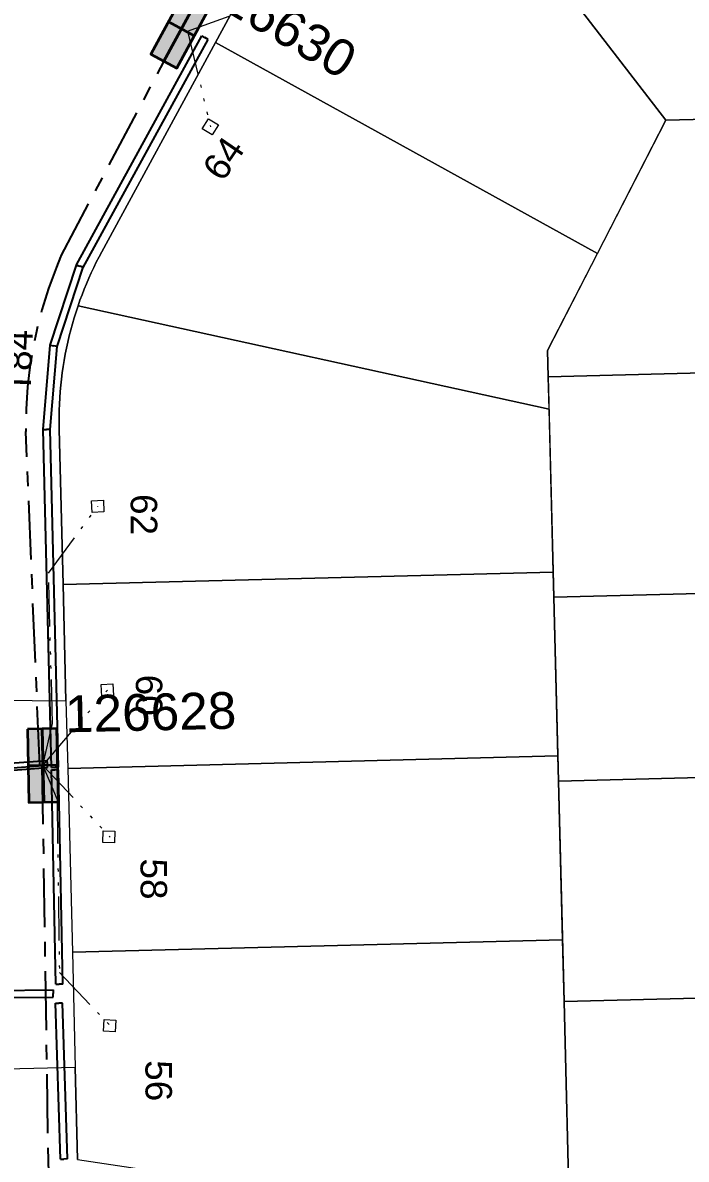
# Model space of a CAD drawing. Header units: metres. Extents: x 293418 to 294566, y 6233478 to 6234177.
# Drawn here: x 293831.4 to 293876.5, y 6233527.3 to 6233604.6 of the extents above; entities that cross this region are included whole.
import ezdxf
from ezdxf.enums import TextEntityAlignment as Align

# ---------------------------------------------------------------- set-up
doc = ezdxf.new("R2010")
doc.units = ezdxf.units.M
doc.linetypes.add('Cable Exist UG', pattern=[7, 4, -1, 1, -1])
doc.linetypes.add('PHANTOMX2', pattern=[6.6, 3, -0.75, 0.2, -0.75, 0.2, -0.75, 0.2, -0.75])
doc.layers.get('0').update_dxf_attribs({"color": 6})
for name, color, linetype, lineweight in [('_User_LV_Exist', 5, 'Continuous', 35), ('Cadastre Land Parcels_SP_EXT', 118, 'Continuous', 15), ('Cadastre Roads_SP_EXT', 218, 'Continuous', 15), ('Mains_LV_EXT', 163, 'Continuous', 25), ('Services_SP_EXT', 42, 'PHANTOMX2', 20)]:
    doc.layers.add(name, color=color, linetype=linetype, lineweight=lineweight)
doc.layers.add('Duct_SP_EXT', color=30, linetype='Continuous')
doc.layers.add('SupportsUG_SP_LV_EXT', color=7, linetype='Continuous')
doc.layers.add('Features_HIDE', color=1, linetype='Continuous', plot=False)
doc.styles.add('iecARIAL', font='arial.ttf', dxfattribs={"height": 2})
doc.styles.get("Standard").update_dxf_attribs({"font": 'arial.ttf'})

# ---------------------------------------------------------------- blocks, each defined once
blk = doc.blocks.new('CCP_EXT')
at = {"flags": 9}
for tag, p in [('USAGE', (0, -1.2)), ('LEGEND', (0, -1.4)), ('LIFE_SUPPORT', (0, -1.6)), ('STATE', (0, -1.8)), ('NOTES', (0, -2))]:
    blk.add_attdef(tag, text='', height=0.2, dxfattribs=at).set_placement(p, align=Align.MIDDLE_LEFT)
blk.add_wipeout([(0, 0.566), (0.566, 0), (0, -0.566), (-0.566, 0)])
blk.add_lwpolyline([(-0.566, 0), (0, 0.566), (0.566, 0), (0, -0.566), (-0.566, 0)])
at = {"flags": 1}
blk.add_attdef('Z', (0, 0), '', height=0.2, dxfattribs=at)
at = {"flags": 9}
for tag, p in [('CCP_TYPE', (0, 0)), ('OPERATING_VOLTAGE', (0, -0.6)), ('ORIENTATION', (0, -0.8)), ('CONSTRUCTED_VOLTAGE', (0, -0.2)), ('NO_PHASES', (0, -0.4)), ('OWNED_BY', (0, -1))]:
    blk.add_attdef(tag, text='', height=0.2, dxfattribs=at).set_placement(p, align=Align.MIDDLE_LEFT)
blk = doc.blocks.new('PILLAR_EXT')
blk.add_hatch(color=256).paths.add_polyline_path([(-2.5, 1), (-2.5, -1), (2.5, -1), (2.5, 1)])
for p, q in [((0, 1), (0, -1)), ((-2.5, 0), (2.5, 0))]:
    blk.add_line(p, q)
at = {"ltscale": 10}
blk.add_line((2.5, 0), (-2.5, 0), dxfattribs=at)
blk.add_lwpolyline([(-2.5, -1), (-1.25, -1), (1.25, -1), (2.5, -1), (2.5, 1), (-2.5, 1)], close=True)
at = {"width": 0.9, "flags": 8}
blk.add_attdef('ASSET_NUM', text='', height=2, rotation=90, dxfattribs=at).set_placement((-2, 4), align=Align.MIDDLE_LEFT)
for tag, p, flags in [('OWNED_BY', (0, -0.2), 9), ('STATE', (0, -0.4), 9), ('SUPPORT_TYPE', (0, -0.6), 9), ('USAGE', (0, -0.8), 9), ('LEGEND', (0, -1), 9), ('LOCATION', (0, -1.2), 9), ('NOTES', (0, -1.4), 9), ('PARENT', (0, -1.6), 9), ('STREETNAME', (0, -1.8), 9), ('SUBURB', (0, -2), 1)]:
    blk.add_attdef(tag, p, '', height=0.2, dxfattribs=dict(flags=flags))

msp = doc.modelspace()

# ---------------------------------------------------------------- linework, layer by layer
at = {"layer": 'Cadastre Land Parcels_SP_EXT', "linetype": 'Continuous'}
for points in [[(293875.1, 6233597.924), (293855.452, 6233623.431), (293844.469, 6233603.203), (293870.45, 6233588.863), (293875.1, 6233597.924)], [(293867.106, 6233580.478), (293867.062, 6233582.261), (293870.45, 6233588.863), (293844.469, 6233603.203), (293836.744, 6233588.977), (293836.555, 6233588.622), (293836.372, 6233588.264), (293836.194, 6233587.902), (293836.023, 6233587.538), (293835.859, 6233587.171), (293835.7, 6233586.801), (293835.547, 6233586.429), (293835.401, 6233586.054), (293835.261, 6233585.676), (293835.128, 6233585.297), (293867.162, 6233578.283), (293867.106, 6233580.478)], [(293900.439, 6233581.322), (293900.004, 6233598.555), (293883.508, 6233598.138), (293875.1, 6233597.924), (293867.062, 6233582.261), (293867.106, 6233580.478), (293900.439, 6233581.322)], [(293867.443, 6233567.185), (293867.162, 6233578.283), (293835.128, 6233585.297), (293834.994, 6233584.892), (293834.867, 6233584.485), (293834.746, 6233584.077), (293834.634, 6233583.665), (293834.528, 6233583.253), (293834.431, 6233582.838), (293834.339, 6233582.422), (293834.257, 6233582.004), (293834.18, 6233581.585), (293834.112, 6233581.164), (293834.051, 6233580.742), (293833.998, 6233580.319), (293833.951, 6233579.896), (293833.913, 6233579.472), (293833.882, 6233579.047), (293833.859, 6233578.621), (293833.843, 6233578.195), (293833.835, 6233577.77), (293833.835, 6233577.343), (293833.842, 6233576.917), (293834.109, 6233566.345), (293867.443, 6233567.185)], [(293900.819, 6233566.325), (293900.439, 6233581.322), (293867.106, 6233580.478), (293867.485, 6233565.481), (293900.819, 6233566.325)], [(293867.759, 6233554.688), (293867.485, 6233565.481), (293867.443, 6233567.185), (293834.109, 6233566.345), (293834.309, 6233558.439), (293834.425, 6233553.847), (293867.759, 6233554.688)], [(293901.136, 6233553.828), (293900.819, 6233566.325), (293867.485, 6233565.481), (293867.802, 6233552.984), (293901.136, 6233553.828)], [(293868.075, 6233542.191), (293867.802, 6233552.984), (293867.759, 6233554.688), (293834.425, 6233553.847), (293834.742, 6233541.35), (293868.075, 6233542.191)], [(293901.515, 6233538.83), (293901.136, 6233553.828), (293867.802, 6233552.984), (293868.182, 6233537.987), (293901.515, 6233538.83)], [(293868.182, 6233537.987), (293868.075, 6233542.191), (293834.742, 6233541.35), (293834.939, 6233533.513), (293835.096, 6233527.252), (293849.741, 6233525.052), (293862.296, 6233523.165), (293868.581, 6233522.22), (293868.182, 6233537.987)], [(293901.515, 6233538.83), (293868.182, 6233537.987), (293868.581, 6233522.22), (293874.834, 6233521.841), (293887.358, 6233521.082), (293901.987, 6233520.195), (293901.515, 6233538.83)]]:
    msp.add_lwpolyline(points, close=True, dxfattribs=at)
msp.add_lwpolyline([(293855.452, 6233623.431), (293875.1, 6233597.924), (293883.508, 6233598.138)], dxfattribs=at)
at = {"layer": 'Cadastre Roads_SP_EXT', "linetype": 'Continuous'}
msp.add_lwpolyline([(293835.096, 6233527.252), (293834.939, 6233533.513), (293818.942, 6233533.122), (293819.1, 6233526.848)], dxfattribs=at)
at = {"layer": 'Duct_SP_EXT'}
for p, q in [((293843.549, 6233603.653), (293843.759, 6233603.538)), ((293843.97, 6233603.423), (293843.759, 6233603.538)), ((293833.243, 6233582.623), (293835.021, 6233588.076)), ((293833.717, 6233582.527), (293835.478, 6233587.928)), ((293835.021, 6233588.076), (293835.028, 6233588.098)), ((293835.021, 6233588.076), (293835.249, 6233588.002)), ((293835.028, 6233588.098), (293835.249, 6233588.002)), ((293835.478, 6233587.928), (293835.249, 6233588.002)), ((293835.471, 6233587.906), (293835.249, 6233588.002)), ((293835.478, 6233587.928), (293835.471, 6233587.906)), ((293832.75, 6233576.896), (293833.243, 6233582.623)), ((293833.23, 6233576.881), (293833.717, 6233582.527)), ((293833.243, 6233582.623), (293833.48, 6233582.575)), ((293833.717, 6233582.527), (293833.48, 6233582.575)), ((293832.75, 6233576.882), (293832.75, 6233576.896)), ((293832.75, 6233576.896), (293832.99, 6233576.888)), ((293832.75, 6233576.882), (293832.99, 6233576.888)), ((293833.325, 6233553.91), (293832.75, 6233576.882)), ((293833.23, 6233576.894), (293832.99, 6233576.888)), ((293833.23, 6233576.881), (293832.99, 6233576.888)), ((293833.805, 6233553.922), (293833.23, 6233576.894)), ((293833.23, 6233576.894), (293833.23, 6233576.881)), ((293814.85, 6233553.052), (293833.012, 6233554.374)), ((293814.885, 6233552.574), (293833.047, 6233553.896)), ((293833.012, 6233554.374), (293833.03, 6233554.135)), ((293833.047, 6233553.896), (293833.03, 6233554.135)), ((293833.313, 6233553.74), (293833.553, 6233553.745)), ((293833.612, 6233539.16), (293833.313, 6233553.74)), ((293833.325, 6233553.91), (293833.565, 6233553.916)), ((293833.793, 6233553.75), (293833.553, 6233553.745)), ((293833.805, 6233553.922), (293833.565, 6233553.916)), ((293834.092, 6233539.17), (293833.793, 6233553.75)), ((293833.612, 6233539.16), (293833.852, 6233539.165)), ((293834.092, 6233539.17), (293833.852, 6233539.165)), ((293816.759, 6233538.636), (293833.441, 6233538.777)), ((293816.763, 6233538.156), (293833.445, 6233538.297)), ((293833.441, 6233538.777), (293833.443, 6233538.537)), ((293833.445, 6233538.297), (293833.443, 6233538.537)), ((293833.591, 6233537.871), (293833.831, 6233537.879)), ((293833.927, 6233527.272), (293833.591, 6233537.871)), ((293834.071, 6233537.886), (293833.831, 6233537.879)), ((293834.407, 6233527.288), (293834.071, 6233537.886)), ((293833.927, 6233527.272), (293834.167, 6233527.28)), ((293834.407, 6233527.288), (293834.167, 6233527.28))]:
    msp.add_line(p, q, dxfattribs=at)
at = {"layer": 'Mains_LV_EXT', "linetype": 'Cable Exist UG'}
msp.add_lwpolyline([(293789.697, 6233540.958), (293792.822, 6233540.818), (293792.822, 6233540.818), (293795.754, 6233540.594), (293797.705, 6233542.504), (293814.711, 6233541.702), (293830.54, 6233541.461), (293830.54, 6233541.461), (293830.407, 6233553.86), (293832.741, 6233554.042)], dxfattribs=at)
at = {"layer": 'Services_SP_EXT'}
msp.add_lwpolyline([(293842.581, 6233603.98), (293848.853, 6233606.27)], dxfattribs=at)

# ---------------------------------------------------------------- block references
at = {"layer": '_User_LV_Exist'}
ref = msp.add_blockref('PILLAR_EXT', (293842.152, 6233604.132), dxfattribs=dict(at, rotation=241.6330094903536))
ref.add_attrib('ASSET_NUM', '126630', dxfattribs={"layer": '0', "height": 2.5, "rotation": 329.55363, "style": 'iecARIAL'}).set_placement((293843.652, 6233607.632), align=Align.MIDDLE_LEFT)
at = {"layer": 'SupportsUG_SP_LV_EXT'}
ref = msp.add_blockref('PILLAR_EXT', (293842.152, 6233604.132), dxfattribs=dict(at, rotation=241.6330094903536))
ref.add_attrib('ASSET_NUM', '126630', dxfattribs={"layer": '0', "height": 2.5, "rotation": 329.55363, "style": 'iecARIAL'}).set_placement((293843.652, 6233607.632), align=Align.MIDDLE_LEFT)

# ---------------------------------------------------------------- texts
at = {"layer": 'Features_HIDE'}
for s, rotation, p in [('64', 55.534, (293844.968, 6233593.66)), ('62', 270.23705, (293838.708, 6233572.5)), ('60', 270.24494, (293839.059, 6233560.217)), ('58', 270.24156, (293839.376, 6233547.719)), ('56', 270.23258, (293839.709, 6233534))]:
    msp.add_text(s, height=1.8, rotation=rotation, dxfattribs=at).set_placement(p)
at = {"layer": 'Mains_LV_EXT'}
msp.add_text('T84', height=1.8, rotation=87.89294, dxfattribs=at).set_placement((293831.906, 6233579.318))

# ---------------------------------------------------------------- next in the draw order: block references
at = {"layer": 'Services_SP_EXT'}
for p, rotation in [((293844.128, 6233597.469), 103.633009925937), ((293836.473, 6233571.669), 317.9068526331095), ((293837.123, 6233559.169), 229.1582521693392), ((293837.222, 6233549.191), 133.1582524490277), ((293837.282, 6233536.345), 41.89413114121401)]:
    msp.add_blockref('CCP_EXT', p, dxfattribs=dict(at, rotation=rotation))

# ---------------------------------------------------------------- next in the draw order: linework, layer by layer
at = {"layer": 'Cadastre Roads_SP_EXT', "linetype": 'Continuous'}
msp.add_lwpolyline([(293818.303, 6233558.593), (293834.309, 6233558.439), (293834.109, 6233566.345), (293834.109, 6233566.345), (293833.842, 6233576.917), (293833.835, 6233577.343), (293833.835, 6233577.77), (293833.843, 6233578.195), (293833.859, 6233578.621), (293833.882, 6233579.047), (293833.913, 6233579.472), (293833.951, 6233579.896), (293833.998, 6233580.319), (293834.051, 6233580.742), (293834.112, 6233581.164), (293834.18, 6233581.585), (293834.257, 6233582.004), (293834.339, 6233582.422), (293834.43, 6233582.838), (293834.528, 6233583.253), (293834.634, 6233583.665), (293834.746, 6233584.077), (293834.867, 6233584.485), (293834.994, 6233584.892), (293835.128, 6233585.297), (293835.261, 6233585.676), (293835.401, 6233586.053), (293835.547, 6233586.429), (293835.7, 6233586.801), (293835.859, 6233587.171), (293836.023, 6233587.538), (293836.194, 6233587.902), (293836.372, 6233588.264), (293836.555, 6233588.622), (293836.744, 6233588.977), (293844.469, 6233603.203), (293855.452, 6233623.431)], dxfattribs=at)
at = {"layer": 'Duct_SP_EXT'}
for p, q in [((293835.028, 6233588.098), (293843.549, 6233603.653)), ((293835.471, 6233587.906), (293843.97, 6233603.423))]:
    msp.add_line(p, q, dxfattribs=at)
at = {"layer": 'Mains_LV_EXT', "linetype": 'Cable Exist UG'}
msp.add_lwpolyline([(293832.524, 6233554.057), (293831.577, 6233576.731), (293831.577, 6233576.751), (293831.577, 6233576.751, -0.104236), (293833.946, 6233588.627), (293833.946, 6233588.627), (293833.979, 6233588.703), (293842.198, 6233604.218)], format="xyb", dxfattribs=at)
msp.add_lwpolyline([(293832.676, 6233554.042), (293833.09, 6233527.194), (293833.09, 6233527.194), (293833.815, 6233499.787), (293835.108, 6233498.289), (293834.986, 6233495.371), (293834.986, 6233495.371), (293837.769, 6233492.148), (293840.969, 6233491.615), (293842.769, 6233491.323), (293844.566, 6233491.04), (293846.367, 6233490.764), (293848.161, 6233490.498), (293850.472, 6233492.398)], dxfattribs=at)
at = {"layer": 'Services_SP_EXT'}
for points in [[(293842.581, 6233603.98), (293844.128, 6233597.469)], [(293832.741, 6233554.042), (293833.398, 6233556.892), (293833.115, 6233567.118), (293836.473, 6233571.669)], [(293832.741, 6233554.042), (293837.123, 6233559.169)], [(293832.741, 6233554.042), (293837.32, 6233549.16)], [(293832.741, 6233554.042), (293833.698, 6233551.739), (293833.863, 6233539.961), (293837.328, 6233536.331)]]:
    msp.add_lwpolyline(points, dxfattribs=at)

# ---------------------------------------------------------------- next in the draw order: block references
at = {"layer": '_User_LV_Exist'}
ref = msp.add_blockref('PILLAR_EXT', (293832.741, 6233554.042), dxfattribs=dict(at, rotation=271.1582524578206))
ref.add_attrib('ASSET_NUM', '126628', dxfattribs={"layer": '0', "height": 2.5, "rotation": 1.26685, "style": 'iecARIAL'}).set_placement((293834.241, 6233557.542), align=Align.MIDDLE_LEFT)
at = {"layer": 'SupportsUG_SP_LV_EXT'}
ref = msp.add_blockref('PILLAR_EXT', (293832.741, 6233554.042), dxfattribs=dict(at, rotation=271.1582524578206))
ref.add_attrib('ASSET_NUM', '126628', dxfattribs={"layer": '0', "height": 2.5, "rotation": 1.26685, "style": 'iecARIAL'}).set_placement((293834.241, 6233557.542), align=Align.MIDDLE_LEFT)

doc.saveas('drawing.dxf')
